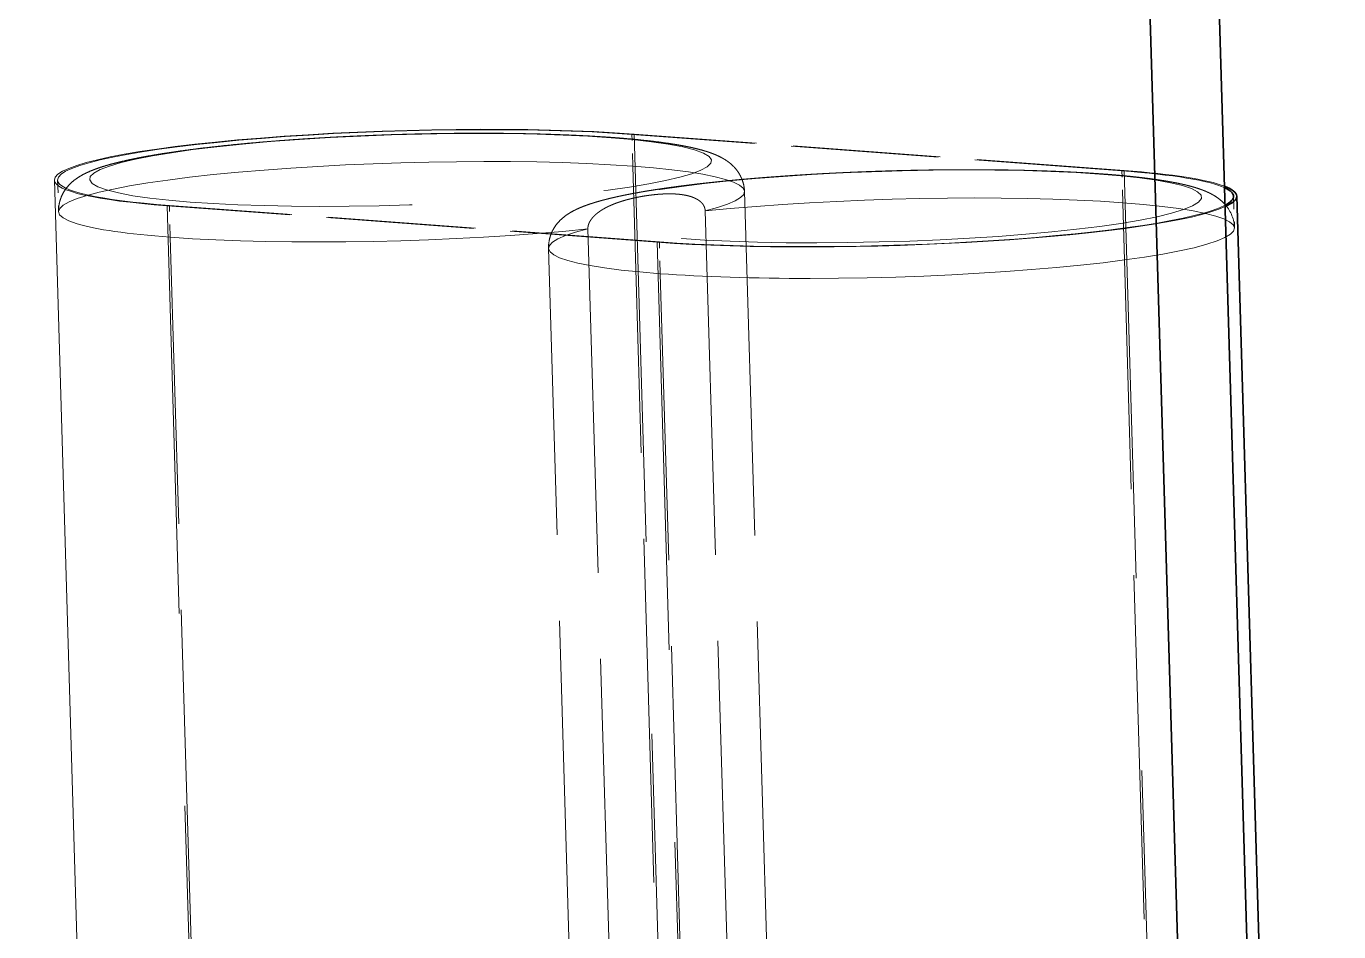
# Model space of a CAD drawing. Extents: x 23 to 417, y 3 to 294.
# Drawn here: x 377.47 to 387.7, y 130.16 to 137.22 of the extents above; entities that cross this region are included whole.
import ezdxf

# ---------------------------------------------------------------- set-up
doc = ezdxf.new("R2010")
doc.units = 0
doc.linetypes.add('DASHED', pattern=[15, 12, -3])
doc.layers.get('0').update_dxf_attribs({"lineweight": 13})

# ---------------------------------------------------------------- blocks, each defined once
blk = doc.blocks.new('BLOCK3535')
at = {"color": 7, "lineweight": 35}
for p, q in [((69.79528294603904, -52.99696835529077), (66.89917676755567, 44.82391701292946)), ((70.873595123726, -52.83130942514593), (67.97748894524264, 44.9895759430743)), ((69.28375951857907, 7.135278851019661), (69.91590452200313, -14.21648800596111))]:
    blk.add_line(p, q, dxfattribs=at)
at = {"color": 7, "linetype": 'DASHED', "lineweight": 13, "ltscale": 0.1915370940083704}
for p, q in [((67.49173093422871, 7.529397335718832), (59.85140114396928, 8.098338550563067)), ((67.52542818978179, 7.534574177285915), (59.88509839952236, 8.103515392130149)), ((60.24682099039442, 6.416376398808259), (52.60649120013499, 6.985317613652494)), ((60.28051824594712, 6.421553240375284), (52.64018845568769, 6.990494455219517))]:
    blk.add_line(p, q, dxfattribs=at)
at = {"color": 7, "linetype": 'DASHED', "lineweight": 13, "ltscale": 0.01241925727778737}
for p, q in [((59.86610219056054, 7.601785832958864), (59.85140114396928, 8.098338550563069)), ((67.50643198081997, 7.032844618114627), (67.49173093422871, 7.529397335718832)), ((52.65488950227895, 6.493941737615313), (52.64018845568769, 6.990494455219518)), ((60.29521929253838, 5.925000522771079), (60.28051824594712, 6.421553240375284))]:
    blk.add_line(p, q, dxfattribs=at)
at = {"color": 7, "linetype": 'DASHED', "lineweight": 13}
for p, q in [((60.51724340294639, -13.24825146485062), (59.88509839952235, 8.103515392130147)), ((50.84815987133734, 7.384612939918686), (51.48030487476137, -13.96715391706208)), ((68.15757319320585, -13.81719267969486), (67.52542818978179, 7.534574177285911)), ((53.23863620355903, -14.36644924332827), (52.60649120013499, 6.985317613652493)), ((60.87896599381808, -14.93539045817257), (60.24682099039404, 6.416376398808199))]:
    blk.add_line(p, q, dxfattribs=at)
at = {"color": 7, "linetype": 'DASHED', "lineweight": 13, "ltscale": 0.4470932620003447}
for p, q in [((60.39533986784579, -10.27411200079248), (59.86610219056054, 7.601785832958862)), ((68.03566965810523, -10.84305321563671), (67.50643198081997, 7.032844618114627)), ((60.99531003617982, 6.903908908598165), (61.52454771346508, -10.97198892515318)), ((59.1660114469191, 6.622877447131774), (59.69524912420435, -11.25302038661957)), ((53.1841271795642, -11.38195609613603), (52.65488950227895, 6.493941737615312)), ((59.08240747340071, -11.55533222373803), (58.55316979611545, 6.320565610013309)), ((60.82445696982363, -11.95089731098026), (60.29521929253838, 5.925000522771079))]:
    blk.add_line(p, q, dxfattribs=at)
at = {"color": 7, "linetype": 'DASHED', "lineweight": 13, "ltscale": 0.01241999044331289}
blk.add_line((50.89813797252759, 7.386092602538818), (50.91283989323732, 6.889510571342945), dxfattribs=at)
at = {"color": 7, "linetype": 'DASHED', "lineweight": 13, "ltscale": 0.4470932620003445}
blk.add_line((61.608151350385, 7.206231903132394), (62.13738902767025, -10.66966593061894), dxfattribs=at)
at = {"color": 7, "lineweight": 35, "ltscale": 0.0001967585979047489}
blk.add_line((69.10736148897334, 6.996612378290534), (69.1022073548119, 7.002560253071071), dxfattribs=at)
at = {"color": 7, "linetype": 'DASHED', "lineweight": 13, "ltscale": 0.01241898038359617}
blk.add_line((69.2337814173888, 7.133799188399529), (69.24848213531868, 6.637257541685599), dxfattribs=at)
at = {"color": 7, "linetype": 'DASHED', "lineweight": 13}
blk.add_arc((68.6705866465497, 6.61726679440948), 0.5783560833898006, 1.981204095127534, 40.97481088620355, dxfattribs=at)
for centre, major_axis, start_param, end_param in [((56.24579620361328, 7.544416427612305), (4.847875595092773, 0.1435272544622421), 3.469098831813195, 9.752284037360527), ((56.24579620361328, 7.544416427612305), (-5.397634983062744, -0.1598035395145417), 3.96909882982618, 6.2831853430212), ((56.24579620361328, 7.544416427612305), (-5.347656726837158, -0.1583238840103149), 3.969098829826181, 6.283185343021201), ((56.26049423217773, 7.047863960266113), (-5.347656726837158, -0.1583238840103149), 3.969098829826194, 6.610691483415978), ((56.26049423217773, 7.047863960266113), (-5.347656726837158, -0.1583238840103149), 2.65477932262962, 3.969098829826173), ((56.24579620361328, 7.544416427612305), (-5.397634983062744, -0.1598035395145417), 3.584161379071839e-08, 0.8275061762363827), ((56.24579620361328, 7.544416427612305), (-5.347656726837158, -0.1583238840103149), 3.58416145913806e-08, 0.8275061762363841), ((63.88612365722656, 6.975475311279297), (4.847875595092773, 0.1435272544622421), 1.327506176236384, 7.610691381783718), ((63.88612365722656, 6.975475311279297), (-5.347656726837158, -0.1583238840103149), 3.366603343947967, 3.969098829826174), ((63.88612365722656, 6.975475311279297), (-5.397634983062744, -0.1598035395145417), 3.404417623391198, 3.969098829826174), ((63.90082550048828, 6.478922367095947), (5.347656726837158, 0.1583238840103149), 0.8275061762363841, 2.141825683432929), ((63.88612365722656, 6.975475311279297), (-5.397634983062744, -0.1598035395145417), 0.8275061762363787, 2.879018462041235), ((63.88612365722656, 6.975475311279297), (-5.347656726837158, -0.1583238840103149), 0.8275061762363788, 2.916463551518096), ((63.90082550048828, 6.478922367095947), (5.347656726837158, 0.1583238840103149), 4.469098829826175, 7.110691483415967), ((56.26049423217773, 7.047863960266113), (-5.347656726837158, -0.1583238840103149), 0.3275061762363922, 0.8275061762363907), ((56.26049423217773, 7.047863960266113), (-5.347656726837158, -0.1583238840103149), 0.8275061762363788, 2.14182568343293), ((63.90082550048828, 6.478922367095947), (5.347656726837158, 0.1583238840103149), 2.654779322629621, 3.969098829826172), ((63.90082550048828, 6.478922367095947), (5.347656726837158, 0.1583238840103149), 3.969098829826172, 4.469098829826175)]:
    blk.add_ellipse(centre, major_axis=major_axis, ratio=0.1134773610726188, start_param=start_param, end_param=end_param, dxfattribs=at)
at = {"color": 7, "lineweight": 35}
for major_axis, start_param, end_param in [((-5.397634983062744, -0.1598035395145417), 3.141592689431407, 3.404417623391198), ((-5.347656726837158, -0.1583238840103149), 3.141592689431407, 3.366603343947967), ((-5.347656726837158, -0.1583238840103149), 2.916463551518096, 3.141592689431407), ((-5.397634983062744, -0.1598035395145417), 2.879018462041235, 3.141592689431407)]:
    blk.add_ellipse((63.88612365722656, 6.975475311279297), major_axis=major_axis, ratio=0.1134773610726188, start_param=start_param, end_param=end_param, dxfattribs=at)
at = {"color": 7, "linetype": 'DASHED', "lineweight": 13}
for points, degree, knots in [([(50.91283989323734, 6.889510571342981), (50.91206668570775, 6.915646910477833), (50.91414625299423, 6.967542235191373), (50.92777555961061, 7.04332722832125), (50.95066125590546, 7.114422132929601), (50.98005532098175, 7.177223332536771), (51.01913967381938, 7.241101523289342), (51.06819178453276, 7.302600109250911), (51.12801404971516, 7.360200779420788), (51.18759108977181, 7.406498795014916), (51.23969726353003, 7.440350606552814), (51.29266369156025, 7.47070153793726), (51.34770742985934, 7.498625639643147), (51.4131103683408, 7.527649041395033), (51.48046074161515, 7.55420053924123), (51.55030508598371, 7.578958916376419), (51.6231483664243, 7.602409068594374), (51.69934961489194, 7.624865950420107), (51.77931513777101, 7.646576508114613), (51.86318448467669, 7.66766440866073), (51.95106924418613, 7.68822033452509), (52.0430302799971, 7.708303992720639), (52.13913209550613, 7.727962051276696), (52.23935549298054, 7.74721483405709), (52.34367288877991, 7.766076045230841), (52.4520340256197, 7.78455136540323), (52.56438929468258, 7.802643664822654), (52.68065096361309, 7.820347773731276), (52.80072813028894, 7.837657214272053), (52.92451709250574, 7.854563026056492), (53.05191377081847, 7.871055797991133), (53.18279290289503, 7.887123265878849), (53.31702726729014, 7.902753168620773), (53.45448128983003, 7.917932535520354), (53.59501847308944, 7.932648618071179), (53.7384891870018, 7.946887711893958), (53.88474219456364, 7.96063650967263), (54.03361372923925, 7.973881107969667), (54.18495911230248, 7.986609898091196), (54.33859995606683, 7.998808880500413), (54.49438506596283, 8.010466902485572), (54.6521202660028, 8.021570245588656), (54.81165174343864, 8.032108723821088), (54.9727847838535, 8.042070059388173), (55.13535399317507, 8.051444496355003), (55.29916577201552, 8.060221298493465), (55.46404730686366, 8.068391524130185), (55.6298052046836, 8.075945875247886), (55.79625956731077, 8.082876353361273), (55.96321854092149, 8.089175144445232), (56.13049763690012, 8.094835379367211), (56.29790689419112, 8.099850697723056), (56.46525794092249, 8.104215446946755), (56.63236370203767, 8.107924715939394), (56.79903317784276, 8.110974156439665), (56.96508367467293, 8.113360292648885), (57.1303226274833, 8.115080137762538), (57.29457236070125, 8.116131594635213), (57.45763885558263, 8.116513084690673), (57.61935224937125, 8.116223838394522), (57.77951847087988, 8.115263711813427), (57.93797573571956, 8.113633137551773), (58.09452870601498, 8.111333462240534), (58.24902829443833, 8.108366148488791), (58.40127961484001, 8.104734021594732), (58.55113613436707, 8.10043961443947), (58.69842045619389, 8.095486878522362), (58.842992918999, 8.089879080233583), (58.98469215697386, 8.083620786835443), (59.12337062756589, 8.0767165794234), (59.25888242521564, 8.069171483053356), (59.39109609333885, 8.060990155567394), (59.51988101004115, 8.052177442586387), (59.64511564047893, 8.042737781142588), (59.76668054445031, 8.032675583066391), (59.88448006786827, 8.021993150414158), (59.99841881149032, 8.010692081913664), (60.10841571378579, 7.998771680405888), (60.21439353552815, 7.986229605354448), (60.31631945508097, 7.973056062609521), (60.41415991859979, 7.959237361368862), (60.50790810487587, 7.944751013591027), (60.59756845152722, 7.929566050560441), (60.68324920455238, 7.913622855430784), (60.76505426762743, 7.896843366897219), (60.84315158226821, 7.879111203369186), (60.9177282563835, 7.860269130117869), (60.96609012596741, 7.84658597433368), (60.98970286506056, 7.839468466369251)], 3, [0, 0, 0, 0, 0.07831511713015211, 0.1554015155789957, 0.2302497087518494, 0.3017556134221105, 0.3628880466610335, 0.454567729038428, 0.5368637749314739, 0.6114724180048519, 0.6805890615043393, 0.723094571416309, 0.794572135869817, 0.8656375253593334, 0.9376833546237057, 1.011704007661537, 1.08790865147376, 1.167230504269146, 1.250007329468617, 1.336473046883234, 1.426656732771115, 1.52076656819647, 1.618849573747039, 1.720924337510218, 1.826927506467283, 1.936870193381564, 2.050693848283977, 2.16833091987733, 2.289671964572303, 2.414645328328545, 2.543141798594691, 2.675048471144268, 2.810227754058757, 2.948563064138317, 3.08991504355499, 3.234142293759549, 3.381087778354347, 3.530606621380092, 3.68251910372239, 3.836725205008367, 3.992978123022038, 4.15117966636777, 4.31110023504645, 4.472614205311086, 4.635500219290524, 4.799616672968051, 4.96475306814536, 5.130750414629366, 5.297405234645911, 5.464547526273087, 5.631982390451242, 5.799528470102855, 5.966999367789478, 6.134205001546703, 6.300967976603987, 6.467090203442546, 6.632406632063509, 6.796710374479999, 6.959848163864345, 7.121606088839039, 7.28184992918047, 7.440354015426792, 7.597001555845821, 7.751557954699881, 7.903936638421473, 8.053883774100392, 8.201310288006429, 8.346037467709234, 8.48792532044686, 8.626820273827667, 8.76258587227493, 8.895087914714397, 9.02421727337406, 9.149841238735076, 9.271854394345885, 9.390155646236062, 9.504686006382139, 9.61534349085903, 9.722073488382332, 9.82483256799973, 9.923658151198744, 10.01850045876792, 10.1094061852094, 10.19645893150121, 10.27994202354651, 10.35991476304083, 10.43669438979835, 10.5106751578111, 10.5106751578111, 10.5106751578111, 10.5106751578111]), ([(61.608151350385, 7.206231903132394), (61.60750876343997, 7.227952954525789), (61.60371517789161, 7.271090925995932), (61.59073256045498, 7.334256164962515), (61.57112959643298, 7.394307447304191), (61.54747736335958, 7.446697862730641), (61.52056983653985, 7.494005201880158), (61.49157974209164, 7.536139941269439), (61.45889290561378, 7.575841219834967), (61.42521264719619, 7.610775660212379), (61.3912398110547, 7.641370121047859), (61.35736087416106, 7.668224597133644), (61.32383689947143, 7.691874324601798), (61.29068128900413, 7.712884912984215), (61.26317074745567, 7.728673650886925), (61.23652932299863, 7.742941460075812), (61.21061138974627, 7.755950032656523), (61.17972889922056, 7.770258267628867), (61.14882040159468, 7.783539062135), (61.1177489041345, 7.795969834119456), (61.08637666314002, 7.807696002901917), (61.05462227225772, 7.818818919546889), (61.02238082364701, 7.829431682265454), (61.00065997270153, 7.836165699990886), (60.98970286506055, 7.839468466369259)], 3, [0, 0, 0, 0, 0.06511812881187301, 0.1296766212653964, 0.1930140839126201, 0.2542460943687394, 0.3017880413134726, 0.3561238850444582, 0.4074634606605766, 0.4558944888271166, 0.5015673717624886, 0.5445173396735784, 0.5855133084571023, 0.6245895726302844, 0.6622325942077708, 0.6806422304443629, 0.7152503430659823, 0.7492126834449229, 0.7827362357929112, 0.8161612554726724, 0.8496006052127646, 0.8832045770779071, 0.9170930715089758, 0.9514244191829061, 0.9514244191829061, 0.9514244191829061, 0.9514244191829061]), ([(58.55316979611547, 6.320565610013309), (58.55224676572939, 6.351699391595404), (58.55554395608021, 6.413372153096544), (58.57315495640006, 6.493232605118864), (58.59695433858405, 6.558639976591972), (58.6274784902116, 6.621930488596938), (58.67042497589836, 6.688016533374056), (58.72630104857997, 6.752013801938405), (58.78341348018908, 6.803698065012437), (58.83714164339769, 6.843700643111042), (58.88899329012747, 6.876871188596279), (58.93947916445552, 6.905227191578385), (58.99255441142678, 6.931597199729187), (59.04642999466742, 6.955587795010468), (59.09411286469127, 6.974819677070119), (59.13539617392939, 6.990319077542861), (59.17005578650368, 7.002674771038693), (59.20548371515522, 7.014695696024385), (59.24173357965273, 7.026427807030345), (59.27885018061656, 7.037908230237939), (59.31687097783684, 7.049167053654433), (59.35581486672453, 7.06022528419144), (59.39570610658628, 7.071102995473979), (59.43655170212197, 7.081813323667409), (59.47838065975444, 7.092373368097586), (59.52120702912357, 7.10279460738233), (59.56505437349573, 7.113089250190662), (59.60993052188581, 7.123264568604633), (59.65581874930803, 7.133321611624592), (59.70276734787275, 7.143275195900069), (59.75072628055182, 7.153118003261027), (59.79975417593701, 7.162865112608619), (59.8497692683208, 7.172503174255487), (59.90085043548724, 7.182049728901188), (59.9529260899562, 7.191493472397882), (60.00605067277984, 7.20084605832839), (60.06016151511388, 7.210098084248543), (60.11530196862688, 7.219258359371812), (60.17141107358058, 7.228318061291197), (60.22852187919497, 7.237283718516737), (60.28658383150184, 7.246148492723936), (60.34562699871194, 7.254917888855494), (60.40560486538817, 7.263585827839365), (60.46653585067193, 7.272155704226863), (60.52837755703645, 7.280622237853494), (60.591143234047, 7.28898784074218), (60.65479070729468, 7.297247458554821), (60.71932793468886, 7.305402651718995), (60.7847179933588, 7.31344924734714), (60.85096747433566, 7.321388475738479), (60.9180411217269, 7.329216498338153), (60.98593919665245, 7.336933693279189), (61.05462847900641, 7.344536613119021), (61.12410651472139, 7.352025277645036), (61.1943398304375, 7.359396358036053), (61.26532296727981, 7.366649544266867), (61.33702529246834, 7.373781954215302), (61.4094406362007, 7.380793187502713), (61.48253487126556, 7.38768015055917), (61.55629836879238, 7.394442150621167), (61.63071031303883, 7.401077466517803), (61.70576315136636, 7.407585521450781), (61.781420332319, 7.413963239857441), (61.857660731724, 7.420209020741986), (61.93446306972272, 7.426321299395367), (62.01182045346425, 7.43229961098006), (62.0897000231644, 7.438141485797565), (62.16807992781013, 7.443845409694644), (62.24693818099671, 7.449409909211282), (62.32626288086117, 7.45483420571844), (62.40602293494038, 7.460116226232365), (62.48619592683484, 7.465254580932976), (62.56675932811309, 7.470247920298268), (62.64769840896723, 7.47509537757715), (62.72898431609332, 7.479795262800185), (62.81059412880214, 7.484346314057955), (62.89250483777236, 7.488747313067431), (62.97469857106933, 7.492997331586301), (63.05714776431901, 7.497094970975686), (63.13982916176558, 7.501039119469228), (63.22271944411618, 7.504828708644528), (63.30579881789228, 7.508462854953237), (63.3890413061723, 7.511940437963784), (63.47242337982225, 7.515260497852164), (63.55592147127318, 7.518422120794495), (63.63951373099275, 7.521424490389581), (63.72317549579685, 7.524266727237293), (63.80688313587978, 7.526948035911942), (63.89061300881157, 7.529467666505815), (63.97434175963623, 7.531824917968001), (64.05804616171812, 7.534019133617551), (64.14170254694436, 7.536049683174519), (64.22528726032803, 7.537915984047604), (64.3087754857291, 7.539617474593249), (64.3921457316822, 7.54115370437091), (64.47537446556991, 7.542524212717935), (64.55843819349613, 7.543728585755804), (64.64131061766795, 7.54476642483081), (64.72397192730297, 7.545637459776165), (64.80639878778449, 7.546341398904648), (64.88856792711684, 7.54687800032659), (64.97044965720761, 7.547247043458585), (65.02493911859602, 7.547381569302331), (65.05213119991066, 7.54742070376171)], 3, [0, 0, 0, 0, 0.09323061973921462, 0.1845979444680428, 0.2441685294065274, 0.3017035888022371, 0.3950872081945138, 0.4796095558907832, 0.5558913168620374, 0.6257364135618961, 0.6803170034893776, 0.7404564692436276, 0.7993553958569761, 0.8580514498864229, 0.9173398953439152, 0.9535722552575739, 0.9903369232743074, 1.027723170990649, 1.065803621867881, 1.104636758950688, 1.144274748714283, 1.184759247463856, 1.226084782199836, 1.268315862643239, 1.311436738000638, 1.355507145656752, 1.400542549622188, 1.446554272601648, 1.493551713109466, 1.541473508304381, 1.590529608414305, 1.640426392667122, 1.691434820900533, 1.743334575468887, 1.79632237828285, 1.850209160985154, 1.905158584166456, 1.961010079340804, 2.017897031511561, 2.075665464875548, 2.134440354360885, 2.194100872995231, 2.254737548734111, 2.316242815618336, 2.37869256246105, 2.441992873771635, 2.506204585837722, 2.571235690543844, 2.637143865527021, 2.703854105761456, 2.771405855920554, 2.839730246804268, 2.908859494526783, 2.978731870908277, 3.049371321779515, 3.120716399758765, 3.192789848269413, 3.265539641863573, 3.338978048229535, 3.413043501720167, 3.4877577796705, 3.563099404878359, 3.639046710470777, 3.715534119637166, 3.792586612362093, 3.87018203232223, 3.948298060120445, 4.026881516135696, 4.1059433674786, 4.185460873936809, 4.265411159108647, 4.345747467266386, 4.426473146322649, 4.507564973902498, 4.588999618567937, 4.670737970968304, 4.752774637472898, 4.835086015360953, 4.917648420297337, 5.000427336827963, 5.083412105560131, 5.166578849177324, 5.249903636378871, 5.333357237549031, 5.4169231268791, 5.500577258420646, 5.584295560080331, 5.668053060722139, 5.751828819161289, 5.835598728436401, 5.919338683313222, 6.003028131484019, 6.086641645274428, 6.170155164375455, 6.253544658119897, 6.336794681283631, 6.419875055130103, 6.502761873149425, 6.585431286248829, 6.667872587611305, 6.75005130604874, 6.831943795819848, 6.913520095456515, 6.913520095456515, 6.913520095456515, 6.913520095456515]), ([(69.1022073548119, 7.00256025307107), (69.08726408588939, 7.0195785366498), (69.05475251693748, 7.05270354714942), (69.00280965573404, 7.096308146779577), (68.94838975355597, 7.133825400730774), (68.89984760423627, 7.162074842080161), (68.85754185539555, 7.183891868347164), (68.82252196840997, 7.200247684545682), (68.78881804277918, 7.214760784897805), (68.75561027192373, 7.227998822770035), (68.72214721266376, 7.240413226591397), (68.68823571902558, 7.252157865143056), (68.65377570167135, 7.26333410570215), (68.61867986805893, 7.274021614743351), (68.58286435584515, 7.284286947451045), (68.54633073933422, 7.29416274210373), (68.50903441512698, 7.303691369157097), (68.47094143473278, 7.31290560276596), (68.43195032544472, 7.321848845281091), (68.39202362314713, 7.330544091059609), (68.35113481924785, 7.339009098645531), (68.30926272087089, 7.347258260531683), (68.26638728409986, 7.355303943031734), (68.22251325440062, 7.363152430961055), (68.17763206266254, 7.370811888006015), (68.13175814994536, 7.378285587247877), (68.08483711308094, 7.385587340381948), (68.03688791661814, 7.392717701499528), (67.98787097115985, 7.399685951897637), (67.93783792886498, 7.406487285758526), (67.88674992482854, 7.413129873845186), (67.83465528339165, 7.419609391463608), (67.78152545719695, 7.425931752801461), (67.72740035358846, 7.432093858846592), (67.6722496228428, 7.438100933123518), (67.61611050173119, 7.443950139171982), (67.55896557331678, 7.449644641051764), (67.5008507368734, 7.455181855498979), (67.44175247430661, 7.460564137367005), (67.38170904734079, 7.465788818444233), (67.32071212712589, 7.470857530902048), (67.25879532103869, 7.47576819390825), (67.19594981058498, 7.480522216024433), (67.13220799689029, 7.485117697479633), (67.06756811622813, 7.489555332736302), (67.00206160179962, 7.493833429477533), (66.9356889742133, 7.497952419022091), (66.86848299046012, 7.501910662086717), (66.80044729175087, 7.505708353202804), (66.73161189193169, 7.50934416745512), (66.66198038534198, 7.512818244004125), (66.59158227305399, 7.516129390394546), (66.52042539796925, 7.519277509765811), (66.44853860683314, 7.522261567237958), (66.37593121436035, 7.525081404611745), (66.30263695341111, 7.527735930503019), (66.22866716861965, 7.530224974132205), (66.15404190089104, 7.532548062825665), (66.07876827960791, 7.534705088536625), (66.00288108975248, 7.536695149608851), (65.92640255148581, 7.538517839373589), (65.84935415282601, 7.540172825802289), (65.77174396281092, 7.541660027053235), (65.69360505271555, 7.542978883728932), (65.61495991822213, 7.544129151404393), (65.53583075590252, 7.545110641712583), (65.45622895536933, 7.545923281694944), (65.37618526011465, 7.546566812416183), (65.29572251819351, 7.547041144586649), (65.21486354110966, 7.547346238739847), (65.13362143991576, 7.54748209394922), (65.07933498443546, 7.547459855199072), (65.05213119991066, 7.547420703761709)], 3, [0, 0, 0, 0, 0.06788981051405749, 0.139043093231369, 0.203106311263854, 0.2659528272092576, 0.3074019252013763, 0.3458727122653222, 0.3818812296152455, 0.4174758177730206, 0.4531081123556627, 0.4889469896804953, 0.5251311013001798, 0.5617829337827001, 0.5990027436368153, 0.6368992501563826, 0.6753136600195265, 0.7144822240369131, 0.7544709170757755, 0.7953218560999025, 0.8370675905120799, 0.87973639053539, 0.9233508299192468, 0.9679373301802752, 1.013446375461274, 1.059939719842667, 1.107372265020722, 1.155902577403098, 1.205368058801454, 1.25590061314184, 1.307381287313717, 1.359921340844102, 1.413388005090958, 1.467894605890965, 1.523344916941337, 1.579818118488397, 1.637223062409012, 1.695628229061666, 1.754951696020091, 1.815251108585128, 1.876438690626851, 1.93857272120856, 2.001584387250385, 2.065513482913588, 2.130294099952095, 2.195960099486539, 2.262451317293414, 2.329794703442651, 2.397927116714604, 2.466875829236839, 2.536588461210686, 2.607081179543282, 2.678303364679872, 2.750267632355161, 2.822927015783707, 2.89628949677763, 2.970294331841966, 3.044961728371872, 3.12027351831002, 3.196207667485058, 3.272701344890633, 3.349774068440374, 3.427405970688064, 3.505574453398655, 3.584223985629764, 3.663366411951895, 3.742980007846545, 3.823041641580725, 3.903505072321958, 3.984372244250684, 4.065620121764701, 4.147231530092743, 4.147231530092743, 4.147231530092743, 4.147231530092743]), ([(59.16601144691907, 6.622877447131778), (59.16568628862566, 6.633860218544788), (59.1652002436064, 6.644858176557252), (59.16750947296222, 6.656222914922605), (59.17327666519044, 6.686983147821934), (59.18427213611745, 6.71610223400105), (59.19311580379853, 6.73399042931255), (59.22069231702149, 6.780433787686393), (59.25548021184234, 6.819693815206707), (59.27923559698588, 6.842390501331328), (59.33995919238679, 6.893098417171192), (59.40461182979654, 6.933417345672625), (59.44409085878127, 6.955073541284495), (59.56198864579898, 7.012483011618794), (59.68285062569807, 7.054404188469015), (59.76261394160163, 7.077750685788036), (59.92238868578033, 7.117316665949784), (60.08399352438165, 7.144644847855478), (60.16391241463204, 7.155386832875308), (60.28455654601415, 7.167340772913139), (60.40553061939125, 7.171225612853226), (60.44581085076994, 7.171530428440184), (60.52647253131899, 7.169858518681781), (60.60651088699926, 7.162738049039807), (60.64632245808376, 7.157577731685803), (60.71253794304549, 7.14578199238327), (60.77778986485545, 7.126664149464293), (60.80376148027858, 7.117576747000521), (60.85811484513222, 7.094736869983843), (60.90910010267704, 7.06194052500647), (60.93431545091515, 7.04125237546234), (60.96336104278824, 7.008815387213792), (60.98248840845402, 6.966662757826708), (60.98604997675764, 6.957369483086678), (60.99073232931063, 6.941421000455094), (60.99373594504053, 6.924707417513385), (60.99478832877956, 6.917817398885166), (60.99510416137174, 6.910862678511483), (60.9953100361799, 6.903908908598204)], 5, [0, 0, 0, 0, 0, 0, 0.09556814030372644, 0.09556814030372644, 0.09556814030372644, 0.2703277735991823, 0.2703277735991823, 0.2703277735991823, 0.5836588833480383, 0.5836588833480383, 0.5836588833480383, 1.044008087761279, 1.044008087761279, 1.044008087761279, 1.940764107035129, 1.940764107035129, 1.940764107035129, 2.830000737459498, 2.830000737459498, 2.830000737459498, 3.273130689816463, 3.273130689816463, 3.273130689816463, 3.716496053699454, 3.716496053699454, 3.716496053699454, 4.0129188114517, 4.0129188114517, 4.0129188114517, 4.349466261949562, 4.349466261949562, 4.349466261949562, 4.438805674535272, 4.438805674535272, 4.438805674535272, 4.499314887895107, 4.499314887895107, 4.499314887895107, 4.499314887895107, 4.499314887895107, 4.499314887895107])]:
    blk.add_open_spline(points, degree=degree, knots=knots, dxfattribs=at)

msp = doc.modelspace()

# ---------------------------------------------------------------- block references
at = {"lineweight": 0, "xscale": 0.5, "yscale": 0.5, "zscale": 0.5}
msp.add_blockref('BLOCK3535', (352.2651613420396, 132.3302548485801), dxfattribs=at)

doc.saveas('drawing.dxf')
